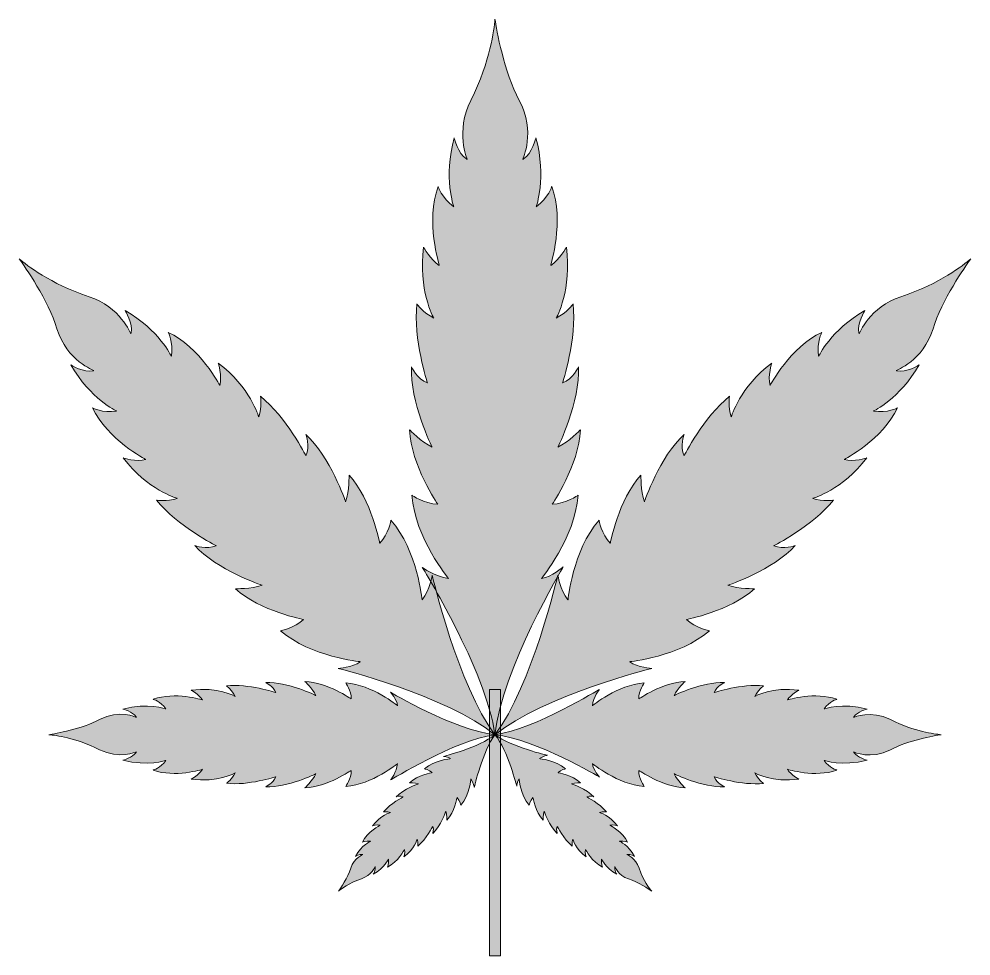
# Model space of a CAD drawing. Extents: x 554 to 1446, y -1398 to -601.
# Drawn here: x 1297.1 to 1446.1, y -1083.7 to -937.1 of the extents above; entities that cross this region are included whole.
import ezdxf

# ---------------------------------------------------------------- set-up
doc = ezdxf.new("R2010")
doc.units = 0
doc.header["$MEASUREMENT"] = 0
doc.layers.add('katman 1', color=7, linetype='Continuous')

# ---------------------------------------------------------------- blocks, each defined once
blk = doc.blocks.new('block 6')
at = {"layer": 'katman 1', "true_color": 0x0dbf00}
h = blk.add_hatch(color=92, dxfattribs=at)
h.dxf.hatch_style = 2
h.paths.add_polyline_path([(1372.44, -1083.67), (1370.76, -1083.67), (1370.76, -1041.99), (1372.44, -1041.99)])
at = {"layer": 'katman 1', "lineweight": 0}
blk.add_lwpolyline([(1372.44, -1083.67), (1370.76, -1083.67), (1370.76, -1041.99), (1372.44, -1041.99), (1372.44, -1083.67)], dxfattribs=at)
blk = doc.blocks.new('block 5')
at = {"layer": 'katman 1', "true_color": 0x0dbf00}
h = blk.add_hatch(color=92, dxfattribs=at)
h.dxf.hatch_style = 2
edge = h.paths.add_edge_path()
edge.add_spline(control_points=[(1371.6, -937.08), (1371.83, -938.77), (1373.03, -945.34), (1375.39, -949.8), (1378, -954.71), (1375.94, -959.03), (1375.94, -959.03), (1375.97, -959.01), (1376.01, -958.99), (1376.05, -958.97), (1377.43, -958.16), (1378, -955.64), (1378, -955.64), (1379.68, -961.95), (1378.05, -966.46), (1378.05, -966.46), (1380, -965), (1380.49, -963.28), (1380.49, -963.28), (1382.49, -968.66), (1380.31, -975.63), (1380.31, -975.63), (1381.74, -974.76), (1382.76, -972.77), (1382.76, -972.77), (1383.69, -979.34), (1381.19, -983.86), (1381.19, -983.86), (1382.76, -983.06), (1383.82, -981.66), (1383.82, -981.66), (1384.44, -987.11), (1382.17, -994.01), (1382.17, -994.01), (1383.81, -993.43), (1384.66, -991.49), (1384.66, -991.49), (1384.97, -996.91), (1381.43, -1004.08), (1381.43, -1004.08), (1383.16, -1003.24), (1384.97, -1001.34), (1384.97, -1001.34), (1384.72, -1006.91), (1380.56, -1012.98), (1380.56, -1012.98), (1382.69, -1012.93), (1384.59, -1011.6), (1384.59, -1011.6), (1384.12, -1018.31), (1378.86, -1024.62), (1378.86, -1024.62), (1380.5, -1024.39), (1382.25, -1022.8), (1382.25, -1022.8), (1382.25, -1022.8), (1372.68, -1038.82), (1371.6, -1049.05), (1370.19, -1038.89), (1360.22, -1022.88), (1360.22, -1022.88), (1360.22, -1022.88), (1362.12, -1024.3), (1364.34, -1024.62), (1364.34, -1024.62), (1359.08, -1018.31), (1358.61, -1011.6), (1358.61, -1011.6), (1360.51, -1012.93), (1362.64, -1012.98), (1362.64, -1012.98), (1358.48, -1006.91), (1358.23, -1001.34), (1358.23, -1001.34), (1360.04, -1003.24), (1361.77, -1004.08), (1361.77, -1004.08), (1358.23, -996.91), (1358.54, -991.49), (1358.54, -991.49), (1359.39, -993.43), (1361.03, -994.01), (1361.03, -994.01), (1358.76, -987.11), (1359.38, -981.66), (1359.38, -981.66), (1360.44, -983.06), (1362.01, -983.86), (1362.01, -983.86), (1359.52, -979.34), (1360.44, -972.77), (1360.44, -972.77), (1361.47, -974.76), (1362.89, -975.63), (1362.89, -975.63), (1360.71, -968.66), (1362.71, -963.28), (1362.71, -963.28), (1363.2, -965), (1365.15, -966.46), (1365.15, -966.46), (1363.53, -961.95), (1365.21, -955.64), (1365.21, -955.64), (1365.77, -958.16), (1367.15, -958.97), (1367.19, -958.99), (1367.23, -959.01), (1367.26, -959.03), (1367.26, -959.03), (1365.37, -954.68), (1367.81, -949.8), (1370.95, -943.52), (1371.4, -938.86), (1371.6, -937.08)], knot_values=[0, 0, 0, 0, 1, 1, 1, 2, 2, 2, 3, 3, 3, 4, 4, 4, 5, 5, 5, 6, 6, 6, 7, 7, 7, 8, 8, 8, 9, 9, 9, 10, 10, 10, 11, 11, 11, 12, 12, 12, 13, 13, 13, 14, 14, 14, 15, 15, 15, 16, 16, 16, 17, 17, 17, 18, 18, 18, 19, 19, 19, 20, 20, 20, 21, 21, 21, 22, 22, 22, 23, 23, 23, 24, 24, 24, 25, 25, 25, 26, 26, 26, 27, 27, 27, 28, 28, 28, 29, 29, 29, 30, 30, 30, 31, 31, 31, 32, 32, 32, 33, 33, 33, 34, 34, 34, 35, 35, 35, 36, 36, 36, 37, 37, 37, 38, 38, 38, 38], degree=3, periodic=1)
h = blk.add_hatch(color=92, dxfattribs=at)
h.dxf.hatch_style = 2
edge = h.paths.add_edge_path()
edge.add_spline(control_points=[(1297.14, -974.59), (1298.11, -975.86), (1301.68, -981.03), (1303.08, -985.57), (1304.62, -990.57), (1308.86, -992.07), (1308.86, -992.07), (1308.82, -992.08), (1308.78, -992.09), (1308.74, -992.1), (1307.29, -992.49), (1305.24, -991.19), (1305.24, -991.19), (1308.31, -996.5), (1312.4, -998.42), (1312.4, -998.42), (1310.13, -998.75), (1308.66, -997.92), (1308.66, -997.92), (1310.9, -1002.83), (1316.98, -1006.01), (1316.98, -1006.01), (1315.46, -1006.39), (1313.45, -1005.75), (1313.45, -1005.75), (1317.21, -1010.73), (1321.87, -1012.08), (1321.87, -1012.08), (1320.3, -1012.59), (1318.66, -1012.37), (1318.66, -1012.37), (1321.87, -1016.4), (1327.98, -1019.48), (1327.98, -1019.48), (1326.5, -1020.18), (1324.64, -1019.46), (1324.64, -1019.46), (1328.04, -1023.27), (1335.16, -1025.68), (1335.16, -1025.68), (1333.45, -1026.28), (1330.99, -1026.21), (1330.99, -1026.21), (1334.86, -1029.75), (1341.66, -1031.02), (1341.66, -1031.02), (1340.21, -1032.41), (1338.06, -1032.78), (1338.06, -1032.78), (1342.84, -1036.93), (1350.53, -1037.63), (1350.53, -1037.63), (1349.29, -1038.57), (1347.07, -1038.68), (1347.07, -1038.68), (1347.07, -1038.68), (1364.08, -1042.97), (1371.6, -1049.05), (1365.78, -1041.35), (1361.77, -1024.08), (1361.77, -1024.08), (1361.77, -1024.08), (1361.45, -1026.29), (1360.19, -1027.97), (1360.19, -1027.97), (1359.49, -1020.28), (1355.33, -1015.5), (1355.33, -1015.5), (1354.96, -1017.66), (1353.57, -1019.1), (1353.57, -1019.1), (1352.3, -1012.31), (1348.77, -1008.43), (1348.77, -1008.43), (1348.83, -1010.9), (1348.23, -1012.61), (1348.23, -1012.61), (1345.82, -1005.49), (1342.01, -1002.09), (1342.01, -1002.09), (1342.73, -1003.94), (1342.03, -1005.42), (1342.03, -1005.42), (1338.95, -999.32), (1334.92, -996.11), (1334.92, -996.11), (1335.14, -997.74), (1334.63, -999.32), (1334.63, -999.32), (1333.29, -994.66), (1328.3, -990.9), (1328.3, -990.9), (1328.94, -992.91), (1328.57, -994.43), (1328.57, -994.43), (1325.38, -988.34), (1320.48, -986.1), (1320.48, -986.1), (1321.3, -987.57), (1320.97, -989.84), (1320.97, -989.84), (1319.05, -985.76), (1313.74, -982.68), (1313.74, -982.68), (1315.04, -984.73), (1314.66, -986.19), (1314.65, -986.23), (1314.64, -986.27), (1314.62, -986.3), (1314.62, -986.3), (1312.99, -982.15), (1308.13, -980.53), (1301.87, -978.44), (1298.46, -975.64), (1297.14, -974.59)], knot_values=[0, 0, 0, 0, 1, 1, 1, 2, 2, 2, 3, 3, 3, 4, 4, 4, 5, 5, 5, 6, 6, 6, 7, 7, 7, 8, 8, 8, 9, 9, 9, 10, 10, 10, 11, 11, 11, 12, 12, 12, 13, 13, 13, 14, 14, 14, 15, 15, 15, 16, 16, 16, 17, 17, 17, 18, 18, 18, 19, 19, 19, 20, 20, 20, 21, 21, 21, 22, 22, 22, 23, 23, 23, 24, 24, 24, 25, 25, 25, 26, 26, 26, 27, 27, 27, 28, 28, 28, 29, 29, 29, 30, 30, 30, 31, 31, 31, 32, 32, 32, 33, 33, 33, 34, 34, 34, 35, 35, 35, 36, 36, 36, 37, 37, 37, 38, 38, 38, 38], degree=3, periodic=1)
h = blk.add_hatch(color=92, dxfattribs=at)
h.dxf.hatch_style = 2
edge = h.paths.add_edge_path()
edge.add_spline(control_points=[(1446.06, -974.59), (1445.09, -975.86), (1441.52, -981.03), (1440.12, -985.57), (1438.58, -990.57), (1434.34, -992.07), (1434.34, -992.07), (1434.38, -992.08), (1434.42, -992.09), (1434.46, -992.1), (1435.92, -992.49), (1437.96, -991.19), (1437.96, -991.19), (1434.89, -996.5), (1430.81, -998.42), (1430.81, -998.42), (1433.07, -998.75), (1434.55, -997.92), (1434.55, -997.92), (1432.3, -1002.83), (1426.22, -1006.01), (1426.22, -1006.01), (1427.74, -1006.39), (1429.75, -1005.75), (1429.75, -1005.75), (1425.99, -1010.73), (1421.33, -1012.08), (1421.33, -1012.08), (1422.9, -1012.59), (1424.54, -1012.37), (1424.54, -1012.37), (1421.33, -1016.4), (1415.22, -1019.48), (1415.22, -1019.48), (1416.71, -1020.18), (1418.56, -1019.46), (1418.56, -1019.46), (1415.16, -1023.27), (1408.04, -1025.68), (1408.04, -1025.68), (1409.75, -1026.28), (1412.22, -1026.21), (1412.22, -1026.21), (1408.34, -1029.75), (1401.54, -1031.02), (1401.54, -1031.02), (1402.99, -1032.41), (1405.14, -1032.78), (1405.14, -1032.78), (1400.36, -1036.93), (1392.68, -1037.63), (1392.68, -1037.63), (1393.91, -1038.57), (1396.13, -1038.68), (1396.13, -1038.68), (1396.13, -1038.68), (1379.12, -1042.97), (1371.6, -1049.05), (1377.42, -1041.35), (1381.44, -1024.08), (1381.44, -1024.08), (1381.44, -1024.08), (1381.75, -1026.29), (1383.02, -1027.97), (1383.02, -1027.97), (1383.71, -1020.28), (1387.87, -1015.5), (1387.87, -1015.5), (1388.24, -1017.66), (1389.63, -1019.1), (1389.63, -1019.1), (1390.9, -1012.31), (1394.44, -1008.43), (1394.44, -1008.43), (1394.37, -1010.9), (1394.97, -1012.61), (1394.97, -1012.61), (1397.38, -1005.49), (1401.19, -1002.09), (1401.19, -1002.09), (1400.47, -1003.94), (1401.17, -1005.42), (1401.17, -1005.42), (1404.25, -999.32), (1408.28, -996.11), (1408.28, -996.11), (1408.06, -997.74), (1408.57, -999.32), (1408.57, -999.32), (1409.92, -994.66), (1414.9, -990.9), (1414.9, -990.9), (1414.26, -992.91), (1414.63, -994.43), (1414.63, -994.43), (1417.82, -988.34), (1422.73, -986.1), (1422.73, -986.1), (1421.9, -987.57), (1422.23, -989.84), (1422.23, -989.84), (1424.15, -985.76), (1429.46, -982.68), (1429.46, -982.68), (1428.16, -984.73), (1428.54, -986.19), (1428.55, -986.23), (1428.57, -986.27), (1428.58, -986.3), (1428.58, -986.3), (1430.21, -982.15), (1435.07, -980.53), (1441.34, -978.44), (1444.74, -975.64), (1446.06, -974.59)], knot_values=[0, 0, 0, 0, 1, 1, 1, 2, 2, 2, 3, 3, 3, 4, 4, 4, 5, 5, 5, 6, 6, 6, 7, 7, 7, 8, 8, 8, 9, 9, 9, 10, 10, 10, 11, 11, 11, 12, 12, 12, 13, 13, 13, 14, 14, 14, 15, 15, 15, 16, 16, 16, 17, 17, 17, 18, 18, 18, 19, 19, 19, 20, 20, 20, 21, 21, 21, 22, 22, 22, 23, 23, 23, 24, 24, 24, 25, 25, 25, 26, 26, 26, 27, 27, 27, 28, 28, 28, 29, 29, 29, 30, 30, 30, 31, 31, 31, 32, 32, 32, 33, 33, 33, 34, 34, 34, 35, 35, 35, 36, 36, 36, 37, 37, 37, 38, 38, 38, 38], degree=3, periodic=1)
h = blk.add_hatch(color=92, dxfattribs=at)
h.dxf.hatch_style = 2
edge = h.paths.add_edge_path()
edge.add_spline(control_points=[(1301.81, -1049.05), (1302.86, -1048.9), (1306.96, -1048.16), (1309.74, -1046.68), (1312.8, -1045.06), (1315.49, -1046.34), (1315.49, -1046.34), (1315.48, -1046.32), (1315.47, -1046.3), (1315.45, -1046.27), (1314.95, -1045.41), (1313.38, -1045.06), (1313.38, -1045.06), (1317.31, -1044.01), (1320.13, -1045.03), (1320.13, -1045.03), (1319.22, -1043.81), (1318.14, -1043.51), (1318.14, -1043.51), (1321.49, -1042.26), (1325.84, -1043.62), (1325.84, -1043.62), (1325.3, -1042.73), (1324.06, -1042.09), (1324.06, -1042.09), (1328.15, -1041.51), (1330.97, -1043.07), (1330.97, -1043.07), (1330.47, -1042.09), (1329.6, -1041.43), (1329.6, -1041.43), (1333, -1041.04), (1337.3, -1042.46), (1337.3, -1042.46), (1336.93, -1041.44), (1335.73, -1040.91), (1335.73, -1040.91), (1339.11, -1040.71), (1343.57, -1042.92), (1343.57, -1042.92), (1343.05, -1041.84), (1341.86, -1040.71), (1341.86, -1040.71), (1345.34, -1040.87), (1349.12, -1043.46), (1349.12, -1043.46), (1349.09, -1042.13), (1348.26, -1040.95), (1348.26, -1040.95), (1352.44, -1041.24), (1356.37, -1044.52), (1356.37, -1044.52), (1356.23, -1043.5), (1355.24, -1042.41), (1355.24, -1042.41), (1355.24, -1042.41), (1365.23, -1048.37), (1371.6, -1049.05), (1365.27, -1049.92), (1355.29, -1056.14), (1355.29, -1056.14), (1355.29, -1056.14), (1356.18, -1054.96), (1356.37, -1053.57), (1356.37, -1053.57), (1352.44, -1056.85), (1348.26, -1057.14), (1348.26, -1057.14), (1349.09, -1055.96), (1349.12, -1054.63), (1349.12, -1054.63), (1345.34, -1057.22), (1341.86, -1057.38), (1341.86, -1057.38), (1343.05, -1056.25), (1343.57, -1055.17), (1343.57, -1055.17), (1339.11, -1057.38), (1335.73, -1057.19), (1335.73, -1057.19), (1336.93, -1056.66), (1337.3, -1055.63), (1337.3, -1055.63), (1333, -1057.05), (1329.6, -1056.66), (1329.6, -1056.66), (1330.47, -1056), (1330.97, -1055.03), (1330.97, -1055.03), (1328.15, -1056.58), (1324.06, -1056), (1324.06, -1056), (1325.3, -1055.36), (1325.84, -1054.47), (1325.84, -1054.47), (1321.49, -1055.84), (1318.14, -1054.59), (1318.14, -1054.59), (1319.22, -1054.28), (1320.13, -1053.07), (1320.13, -1053.07), (1317.31, -1054.08), (1313.38, -1053.03), (1313.38, -1053.03), (1314.95, -1052.68), (1315.45, -1051.82), (1315.47, -1051.8), (1315.48, -1051.77), (1315.49, -1051.75), (1315.49, -1051.75), (1312.78, -1052.93), (1309.74, -1051.41), (1305.83, -1049.46), (1302.92, -1049.17), (1301.81, -1049.05)], knot_values=[0, 0, 0, 0, 1, 1, 1, 2, 2, 2, 3, 3, 3, 4, 4, 4, 5, 5, 5, 6, 6, 6, 7, 7, 7, 8, 8, 8, 9, 9, 9, 10, 10, 10, 11, 11, 11, 12, 12, 12, 13, 13, 13, 14, 14, 14, 15, 15, 15, 16, 16, 16, 17, 17, 17, 18, 18, 18, 19, 19, 19, 20, 20, 20, 21, 21, 21, 22, 22, 22, 23, 23, 23, 24, 24, 24, 25, 25, 25, 26, 26, 26, 27, 27, 27, 28, 28, 28, 29, 29, 29, 30, 30, 30, 31, 31, 31, 32, 32, 32, 33, 33, 33, 34, 34, 34, 35, 35, 35, 36, 36, 36, 37, 37, 37, 38, 38, 38, 38], degree=3, periodic=1)
h = blk.add_hatch(color=92, dxfattribs=at)
h.dxf.hatch_style = 2
edge = h.paths.add_edge_path()
edge.add_spline(control_points=[(1441.39, -1049.05), (1440.34, -1049.19), (1436.24, -1049.94), (1433.46, -1051.41), (1430.4, -1053.03), (1427.71, -1051.75), (1427.71, -1051.75), (1427.72, -1051.77), (1427.73, -1051.8), (1427.75, -1051.82), (1428.25, -1052.68), (1429.82, -1053.03), (1429.82, -1053.03), (1425.89, -1054.08), (1423.08, -1053.07), (1423.08, -1053.07), (1423.99, -1054.28), (1425.06, -1054.59), (1425.06, -1054.59), (1421.71, -1055.84), (1417.36, -1054.47), (1417.36, -1054.47), (1417.9, -1055.36), (1419.14, -1056.01), (1419.14, -1056.01), (1415.05, -1056.58), (1412.23, -1055.03), (1412.23, -1055.03), (1412.73, -1056.01), (1413.6, -1056.67), (1413.6, -1056.67), (1410.21, -1057.05), (1405.9, -1055.63), (1405.9, -1055.63), (1406.27, -1056.66), (1407.48, -1057.19), (1407.48, -1057.19), (1404.1, -1057.38), (1399.63, -1055.17), (1399.63, -1055.17), (1400.15, -1056.25), (1401.34, -1057.38), (1401.34, -1057.38), (1397.86, -1057.22), (1394.08, -1054.63), (1394.08, -1054.63), (1394.11, -1055.96), (1394.94, -1057.14), (1394.94, -1057.14), (1390.76, -1056.85), (1386.83, -1053.57), (1386.83, -1053.57), (1386.97, -1054.59), (1387.96, -1055.68), (1387.96, -1055.68), (1387.96, -1055.68), (1377.97, -1049.72), (1371.6, -1049.05), (1377.93, -1048.17), (1387.91, -1041.96), (1387.91, -1041.96), (1387.91, -1041.96), (1387.02, -1043.13), (1386.83, -1044.52), (1386.83, -1044.52), (1390.76, -1041.24), (1394.94, -1040.95), (1394.94, -1040.95), (1394.11, -1042.13), (1394.08, -1043.46), (1394.08, -1043.46), (1397.86, -1040.87), (1401.34, -1040.71), (1401.34, -1040.71), (1400.15, -1041.84), (1399.63, -1042.92), (1399.63, -1042.92), (1404.1, -1040.71), (1407.48, -1040.91), (1407.48, -1040.91), (1406.27, -1041.44), (1405.9, -1042.46), (1405.9, -1042.46), (1410.21, -1041.04), (1413.6, -1041.43), (1413.6, -1041.43), (1412.73, -1042.09), (1412.23, -1043.07), (1412.23, -1043.07), (1415.05, -1041.51), (1419.14, -1042.09), (1419.14, -1042.09), (1417.9, -1042.73), (1417.36, -1043.62), (1417.36, -1043.62), (1421.71, -1042.26), (1425.06, -1043.51), (1425.06, -1043.51), (1423.99, -1043.81), (1423.08, -1045.03), (1423.08, -1045.03), (1425.89, -1044.01), (1429.82, -1045.06), (1429.82, -1045.06), (1428.25, -1045.41), (1427.75, -1046.27), (1427.73, -1046.3), (1427.72, -1046.32), (1427.71, -1046.34), (1427.71, -1046.34), (1430.42, -1045.16), (1433.46, -1046.68), (1437.37, -1048.64), (1440.28, -1048.92), (1441.39, -1049.05)], knot_values=[0, 0, 0, 0, 1, 1, 1, 2, 2, 2, 3, 3, 3, 4, 4, 4, 5, 5, 5, 6, 6, 6, 7, 7, 7, 8, 8, 8, 9, 9, 9, 10, 10, 10, 11, 11, 11, 12, 12, 12, 13, 13, 13, 14, 14, 14, 15, 15, 15, 16, 16, 16, 17, 17, 17, 18, 18, 18, 19, 19, 19, 20, 20, 20, 21, 21, 21, 22, 22, 22, 23, 23, 23, 24, 24, 24, 25, 25, 25, 26, 26, 26, 27, 27, 27, 28, 28, 28, 29, 29, 29, 30, 30, 30, 31, 31, 31, 32, 32, 32, 33, 33, 33, 34, 34, 34, 35, 35, 35, 36, 36, 36, 37, 37, 37, 38, 38, 38, 38], degree=3, periodic=1)
h = blk.add_hatch(color=92, dxfattribs=at)
h.dxf.hatch_style = 2
edge = h.paths.add_edge_path()
edge.add_spline(control_points=[(1347.1, -1073.55), (1347.42, -1073.13), (1348.59, -1071.43), (1349.05, -1069.94), (1349.56, -1068.29), (1350.95, -1067.8), (1350.95, -1067.8), (1350.94, -1067.79), (1350.93, -1067.79), (1350.91, -1067.79), (1350.43, -1067.66), (1349.76, -1068.09), (1349.76, -1068.09), (1350.77, -1066.34), (1352.12, -1065.71), (1352.12, -1065.71), (1351.37, -1065.6), (1350.88, -1065.87), (1350.88, -1065.87), (1351.62, -1064.26), (1353.63, -1063.21), (1353.63, -1063.21), (1353.13, -1063.09), (1352.46, -1063.3), (1352.46, -1063.3), (1353.7, -1061.66), (1355.23, -1061.21), (1355.23, -1061.21), (1354.72, -1061.04), (1354.18, -1061.12), (1354.18, -1061.12), (1355.23, -1059.79), (1357.24, -1058.78), (1357.24, -1058.78), (1356.76, -1058.55), (1356.15, -1058.78), (1356.15, -1058.78), (1357.26, -1057.53), (1359.61, -1056.74), (1359.61, -1056.74), (1359.05, -1056.54), (1358.23, -1056.56), (1358.23, -1056.56), (1359.51, -1055.4), (1361.75, -1054.98), (1361.75, -1054.98), (1361.27, -1054.52), (1360.56, -1054.4), (1360.56, -1054.4), (1362.13, -1053.03), (1364.66, -1052.8), (1364.66, -1052.8), (1364.26, -1052.5), (1363.53, -1052.46), (1363.53, -1052.46), (1363.53, -1052.46), (1369.13, -1051.05), (1371.6, -1049.05), (1369.69, -1051.58), (1368.36, -1057.26), (1368.36, -1057.26), (1368.36, -1057.26), (1368.26, -1056.54), (1367.84, -1055.98), (1367.84, -1055.98), (1367.61, -1058.51), (1366.25, -1060.09), (1366.25, -1060.09), (1366.12, -1059.38), (1365.67, -1058.9), (1365.67, -1058.9), (1365.25, -1061.14), (1364.09, -1062.41), (1364.09, -1062.41), (1364.11, -1061.6), (1363.91, -1061.04), (1363.91, -1061.04), (1363.12, -1063.38), (1361.86, -1064.5), (1361.86, -1064.5), (1362.1, -1063.89), (1361.87, -1063.4), (1361.87, -1063.4), (1360.86, -1065.41), (1359.53, -1066.47), (1359.53, -1066.47), (1359.6, -1065.93), (1359.43, -1065.41), (1359.43, -1065.41), (1358.99, -1066.95), (1357.35, -1068.18), (1357.35, -1068.18), (1357.56, -1067.52), (1357.44, -1067.02), (1357.44, -1067.02), (1356.39, -1069.02), (1354.77, -1069.76), (1354.77, -1069.76), (1355.05, -1069.28), (1354.94, -1068.53), (1354.94, -1068.53), (1354.31, -1069.87), (1352.56, -1070.89), (1352.56, -1070.89), (1352.99, -1070.21), (1352.86, -1069.73), (1352.86, -1069.72), (1352.85, -1069.71), (1352.85, -1069.7), (1352.85, -1069.7), (1352.31, -1071.06), (1350.71, -1071.6), (1348.65, -1072.28), (1347.53, -1073.21), (1347.1, -1073.55)], knot_values=[0, 0, 0, 0, 1, 1, 1, 2, 2, 2, 3, 3, 3, 4, 4, 4, 5, 5, 5, 6, 6, 6, 7, 7, 7, 8, 8, 8, 9, 9, 9, 10, 10, 10, 11, 11, 11, 12, 12, 12, 13, 13, 13, 14, 14, 14, 15, 15, 15, 16, 16, 16, 17, 17, 17, 18, 18, 18, 19, 19, 19, 20, 20, 20, 21, 21, 21, 22, 22, 22, 23, 23, 23, 24, 24, 24, 25, 25, 25, 26, 26, 26, 27, 27, 27, 28, 28, 28, 29, 29, 29, 30, 30, 30, 31, 31, 31, 32, 32, 32, 33, 33, 33, 34, 34, 34, 35, 35, 35, 36, 36, 36, 37, 37, 37, 38, 38, 38, 38], degree=3, periodic=1)
h = blk.add_hatch(color=92, dxfattribs=at)
h.dxf.hatch_style = 2
edge = h.paths.add_edge_path()
edge.add_spline(control_points=[(1396.11, -1073.55), (1395.69, -1073.23), (1393.98, -1072.06), (1392.49, -1071.6), (1390.85, -1071.09), (1390.35, -1069.7), (1390.35, -1069.7), (1390.35, -1069.71), (1390.34, -1069.72), (1390.34, -1069.73), (1390.22, -1070.21), (1390.64, -1070.89), (1390.64, -1070.89), (1388.89, -1069.88), (1388.26, -1068.53), (1388.26, -1068.53), (1388.15, -1069.28), (1388.43, -1069.76), (1388.43, -1069.76), (1386.81, -1069.02), (1385.76, -1067.02), (1385.76, -1067.02), (1385.64, -1067.52), (1385.85, -1068.18), (1385.85, -1068.18), (1384.21, -1066.95), (1383.77, -1065.41), (1383.77, -1065.41), (1383.6, -1065.93), (1383.67, -1066.47), (1383.67, -1066.47), (1382.34, -1065.41), (1381.33, -1063.4), (1381.33, -1063.4), (1381.1, -1063.89), (1381.34, -1064.5), (1381.34, -1064.5), (1380.08, -1063.38), (1379.29, -1061.04), (1379.29, -1061.04), (1379.1, -1061.6), (1379.12, -1062.41), (1379.12, -1062.41), (1377.95, -1061.14), (1377.53, -1058.9), (1377.53, -1058.9), (1377.08, -1059.38), (1376.95, -1060.09), (1376.95, -1060.09), (1375.59, -1058.51), (1375.36, -1055.98), (1375.36, -1055.98), (1375.05, -1056.39), (1375.01, -1057.12), (1375.01, -1057.12), (1375.01, -1057.12), (1373.6, -1051.52), (1371.6, -1049.05), (1374.13, -1050.96), (1379.82, -1052.28), (1379.82, -1052.28), (1379.82, -1052.28), (1379.09, -1052.39), (1378.54, -1052.8), (1378.54, -1052.8), (1381.07, -1053.03), (1382.64, -1054.4), (1382.64, -1054.4), (1381.93, -1054.52), (1381.46, -1054.98), (1381.46, -1054.98), (1383.69, -1055.4), (1384.97, -1056.56), (1384.97, -1056.56), (1384.16, -1056.54), (1383.59, -1056.74), (1383.59, -1056.74), (1385.94, -1057.53), (1387.06, -1058.78), (1387.06, -1058.78), (1386.45, -1058.55), (1385.96, -1058.78), (1385.96, -1058.78), (1387.97, -1059.79), (1389.02, -1061.12), (1389.02, -1061.12), (1388.48, -1061.04), (1387.97, -1061.21), (1387.97, -1061.21), (1389.5, -1061.66), (1390.74, -1063.3), (1390.74, -1063.3), (1390.08, -1063.09), (1389.58, -1063.21), (1389.58, -1063.21), (1391.58, -1064.26), (1392.32, -1065.87), (1392.32, -1065.87), (1391.83, -1065.6), (1391.09, -1065.71), (1391.09, -1065.71), (1392.43, -1066.34), (1393.44, -1068.09), (1393.44, -1068.09), (1392.77, -1067.66), (1392.29, -1067.79), (1392.28, -1067.79), (1392.26, -1067.79), (1392.25, -1067.8), (1392.25, -1067.8), (1393.62, -1068.33), (1394.15, -1069.94), (1394.84, -1072), (1395.76, -1073.12), (1396.11, -1073.55)], knot_values=[0, 0, 0, 0, 1, 1, 1, 2, 2, 2, 3, 3, 3, 4, 4, 4, 5, 5, 5, 6, 6, 6, 7, 7, 7, 8, 8, 8, 9, 9, 9, 10, 10, 10, 11, 11, 11, 12, 12, 12, 13, 13, 13, 14, 14, 14, 15, 15, 15, 16, 16, 16, 17, 17, 17, 18, 18, 18, 19, 19, 19, 20, 20, 20, 21, 21, 21, 22, 22, 22, 23, 23, 23, 24, 24, 24, 25, 25, 25, 26, 26, 26, 27, 27, 27, 28, 28, 28, 29, 29, 29, 30, 30, 30, 31, 31, 31, 32, 32, 32, 33, 33, 33, 34, 34, 34, 35, 35, 35, 36, 36, 36, 37, 37, 37, 38, 38, 38, 38], degree=3, periodic=1)
at = {"layer": 'katman 1', "lineweight": 0}
for points in [[(1371.6, -937.08), (1371.83, -938.77), (1373.03, -945.34), (1375.39, -949.8), (1378, -954.71), (1375.94, -959.03), (1375.94, -959.03), (1375.97, -959.01), (1376.01, -958.99), (1376.05, -958.97), (1377.43, -958.16), (1378, -955.64), (1378, -955.64), (1379.68, -961.95), (1378.05, -966.46), (1378.05, -966.46), (1380, -965), (1380.49, -963.28), (1380.49, -963.28), (1382.49, -968.66), (1380.31, -975.63), (1380.31, -975.63), (1381.74, -974.76), (1382.76, -972.77), (1382.76, -972.77), (1383.69, -979.34), (1381.19, -983.86), (1381.19, -983.86), (1382.76, -983.06), (1383.82, -981.66), (1383.82, -981.66), (1384.44, -987.11), (1382.17, -994.01), (1382.17, -994.01), (1383.81, -993.43), (1384.66, -991.49), (1384.66, -991.49), (1384.97, -996.91), (1381.43, -1004.08), (1381.43, -1004.08), (1383.16, -1003.24), (1384.97, -1001.34), (1384.97, -1001.34), (1384.72, -1006.91), (1380.56, -1012.98), (1380.56, -1012.98), (1382.69, -1012.93), (1384.59, -1011.6), (1384.59, -1011.6), (1384.12, -1018.31), (1378.86, -1024.62), (1378.86, -1024.62), (1380.5, -1024.39), (1382.25, -1022.8), (1382.25, -1022.8), (1382.25, -1022.8), (1372.68, -1038.82), (1371.6, -1049.05), (1370.19, -1038.89), (1360.22, -1022.88), (1360.22, -1022.88), (1360.22, -1022.88), (1362.12, -1024.3), (1364.34, -1024.62), (1364.34, -1024.62), (1359.08, -1018.31), (1358.61, -1011.6), (1358.61, -1011.6), (1360.51, -1012.93), (1362.64, -1012.98), (1362.64, -1012.98), (1358.48, -1006.91), (1358.23, -1001.34), (1358.23, -1001.34), (1360.04, -1003.24), (1361.77, -1004.08), (1361.77, -1004.08), (1358.23, -996.91), (1358.54, -991.49), (1358.54, -991.49), (1359.39, -993.43), (1361.03, -994.01), (1361.03, -994.01), (1358.76, -987.11), (1359.38, -981.66), (1359.38, -981.66), (1360.44, -983.06), (1362.01, -983.86), (1362.01, -983.86), (1359.52, -979.34), (1360.44, -972.77), (1360.44, -972.77), (1361.47, -974.76), (1362.89, -975.63), (1362.89, -975.63), (1360.71, -968.66), (1362.71, -963.28), (1362.71, -963.28), (1363.2, -965), (1365.15, -966.46), (1365.15, -966.46), (1363.53, -961.95), (1365.21, -955.64), (1365.21, -955.64), (1365.77, -958.16), (1367.15, -958.97), (1367.19, -958.99), (1367.23, -959.01), (1367.26, -959.03), (1367.26, -959.03), (1365.37, -954.68), (1367.81, -949.8), (1370.95, -943.52), (1371.4, -938.86), (1371.6, -937.08)], [(1297.14, -974.59), (1298.11, -975.86), (1301.68, -981.03), (1303.08, -985.57), (1304.62, -990.57), (1308.86, -992.07), (1308.86, -992.07), (1308.82, -992.08), (1308.78, -992.09), (1308.74, -992.1), (1307.29, -992.49), (1305.24, -991.19), (1305.24, -991.19), (1308.31, -996.5), (1312.4, -998.42), (1312.4, -998.42), (1310.13, -998.75), (1308.66, -997.92), (1308.66, -997.92), (1310.9, -1002.83), (1316.98, -1006.01), (1316.98, -1006.01), (1315.46, -1006.39), (1313.45, -1005.75), (1313.45, -1005.75), (1317.21, -1010.73), (1321.87, -1012.08), (1321.87, -1012.08), (1320.3, -1012.59), (1318.66, -1012.37), (1318.66, -1012.37), (1321.87, -1016.4), (1327.98, -1019.48), (1327.98, -1019.48), (1326.5, -1020.18), (1324.64, -1019.46), (1324.64, -1019.46), (1328.04, -1023.27), (1335.16, -1025.68), (1335.16, -1025.68), (1333.45, -1026.28), (1330.99, -1026.21), (1330.99, -1026.21), (1334.86, -1029.75), (1341.66, -1031.02), (1341.66, -1031.02), (1340.21, -1032.41), (1338.06, -1032.78), (1338.06, -1032.78), (1342.84, -1036.93), (1350.53, -1037.63), (1350.53, -1037.63), (1349.29, -1038.57), (1347.07, -1038.68), (1347.07, -1038.68), (1347.07, -1038.68), (1364.08, -1042.97), (1371.6, -1049.05), (1365.78, -1041.35), (1361.77, -1024.08), (1361.77, -1024.08), (1361.77, -1024.08), (1361.45, -1026.29), (1360.19, -1027.97), (1360.19, -1027.97), (1359.49, -1020.28), (1355.33, -1015.5), (1355.33, -1015.5), (1354.96, -1017.66), (1353.57, -1019.1), (1353.57, -1019.1), (1352.3, -1012.31), (1348.77, -1008.43), (1348.77, -1008.43), (1348.83, -1010.9), (1348.23, -1012.61), (1348.23, -1012.61), (1345.82, -1005.49), (1342.01, -1002.09), (1342.01, -1002.09), (1342.73, -1003.94), (1342.03, -1005.42), (1342.03, -1005.42), (1338.95, -999.32), (1334.92, -996.11), (1334.92, -996.11), (1335.14, -997.74), (1334.63, -999.32), (1334.63, -999.32), (1333.29, -994.66), (1328.3, -990.9), (1328.3, -990.9), (1328.94, -992.91), (1328.57, -994.43), (1328.57, -994.43), (1325.38, -988.34), (1320.48, -986.1), (1320.48, -986.1), (1321.3, -987.57), (1320.97, -989.84), (1320.97, -989.84), (1319.05, -985.76), (1313.74, -982.68), (1313.74, -982.68), (1315.04, -984.73), (1314.66, -986.19), (1314.65, -986.23), (1314.64, -986.27), (1314.62, -986.3), (1314.62, -986.3), (1312.99, -982.15), (1308.13, -980.53), (1301.87, -978.44), (1298.46, -975.64), (1297.14, -974.59)], [(1446.06, -974.59), (1445.09, -975.86), (1441.52, -981.03), (1440.12, -985.57), (1438.58, -990.57), (1434.34, -992.07), (1434.34, -992.07), (1434.38, -992.08), (1434.42, -992.09), (1434.46, -992.1), (1435.92, -992.49), (1437.96, -991.19), (1437.96, -991.19), (1434.89, -996.5), (1430.81, -998.42), (1430.81, -998.42), (1433.07, -998.75), (1434.55, -997.92), (1434.55, -997.92), (1432.3, -1002.83), (1426.22, -1006.01), (1426.22, -1006.01), (1427.74, -1006.39), (1429.75, -1005.75), (1429.75, -1005.75), (1425.99, -1010.73), (1421.33, -1012.08), (1421.33, -1012.08), (1422.9, -1012.59), (1424.54, -1012.37), (1424.54, -1012.37), (1421.33, -1016.4), (1415.22, -1019.48), (1415.22, -1019.48), (1416.71, -1020.18), (1418.56, -1019.46), (1418.56, -1019.46), (1415.16, -1023.27), (1408.04, -1025.68), (1408.04, -1025.68), (1409.75, -1026.28), (1412.22, -1026.21), (1412.22, -1026.21), (1408.34, -1029.75), (1401.54, -1031.02), (1401.54, -1031.02), (1402.99, -1032.41), (1405.14, -1032.78), (1405.14, -1032.78), (1400.36, -1036.93), (1392.68, -1037.63), (1392.68, -1037.63), (1393.91, -1038.57), (1396.13, -1038.68), (1396.13, -1038.68), (1396.13, -1038.68), (1379.12, -1042.97), (1371.6, -1049.05), (1377.42, -1041.35), (1381.44, -1024.08), (1381.44, -1024.08), (1381.44, -1024.08), (1381.75, -1026.29), (1383.02, -1027.97), (1383.02, -1027.97), (1383.71, -1020.28), (1387.87, -1015.5), (1387.87, -1015.5), (1388.24, -1017.66), (1389.63, -1019.1), (1389.63, -1019.1), (1390.9, -1012.31), (1394.44, -1008.43), (1394.44, -1008.43), (1394.37, -1010.9), (1394.97, -1012.61), (1394.97, -1012.61), (1397.38, -1005.49), (1401.19, -1002.09), (1401.19, -1002.09), (1400.47, -1003.94), (1401.17, -1005.42), (1401.17, -1005.42), (1404.25, -999.32), (1408.28, -996.11), (1408.28, -996.11), (1408.06, -997.74), (1408.57, -999.32), (1408.57, -999.32), (1409.92, -994.66), (1414.9, -990.9), (1414.9, -990.9), (1414.26, -992.91), (1414.63, -994.43), (1414.63, -994.43), (1417.82, -988.34), (1422.73, -986.1), (1422.73, -986.1), (1421.9, -987.57), (1422.23, -989.84), (1422.23, -989.84), (1424.15, -985.76), (1429.46, -982.68), (1429.46, -982.68), (1428.16, -984.73), (1428.54, -986.19), (1428.55, -986.23), (1428.57, -986.27), (1428.58, -986.3), (1428.58, -986.3), (1430.21, -982.15), (1435.07, -980.53), (1441.34, -978.44), (1444.74, -975.64), (1446.06, -974.59)], [(1301.81, -1049.05), (1302.86, -1048.9), (1306.96, -1048.16), (1309.74, -1046.68), (1312.8, -1045.06), (1315.49, -1046.34), (1315.49, -1046.34), (1315.48, -1046.32), (1315.47, -1046.3), (1315.45, -1046.27), (1314.95, -1045.41), (1313.38, -1045.06), (1313.38, -1045.06), (1317.31, -1044.01), (1320.13, -1045.03), (1320.13, -1045.03), (1319.22, -1043.81), (1318.14, -1043.51), (1318.14, -1043.51), (1321.49, -1042.26), (1325.84, -1043.62), (1325.84, -1043.62), (1325.3, -1042.73), (1324.06, -1042.09), (1324.06, -1042.09), (1328.15, -1041.51), (1330.97, -1043.07), (1330.97, -1043.07), (1330.47, -1042.09), (1329.6, -1041.43), (1329.6, -1041.43), (1333, -1041.04), (1337.3, -1042.46), (1337.3, -1042.46), (1336.93, -1041.44), (1335.73, -1040.91), (1335.73, -1040.91), (1339.11, -1040.71), (1343.57, -1042.92), (1343.57, -1042.92), (1343.05, -1041.84), (1341.86, -1040.71), (1341.86, -1040.71), (1345.34, -1040.87), (1349.12, -1043.46), (1349.12, -1043.46), (1349.09, -1042.13), (1348.26, -1040.95), (1348.26, -1040.95), (1352.44, -1041.24), (1356.37, -1044.52), (1356.37, -1044.52), (1356.23, -1043.5), (1355.24, -1042.41), (1355.24, -1042.41), (1355.24, -1042.41), (1365.23, -1048.37), (1371.6, -1049.05), (1365.27, -1049.92), (1355.29, -1056.14), (1355.29, -1056.14), (1355.29, -1056.14), (1356.18, -1054.96), (1356.37, -1053.57), (1356.37, -1053.57), (1352.44, -1056.85), (1348.26, -1057.14), (1348.26, -1057.14), (1349.09, -1055.96), (1349.12, -1054.63), (1349.12, -1054.63), (1345.34, -1057.22), (1341.86, -1057.38), (1341.86, -1057.38), (1343.05, -1056.25), (1343.57, -1055.17), (1343.57, -1055.17), (1339.11, -1057.38), (1335.73, -1057.19), (1335.73, -1057.19), (1336.93, -1056.66), (1337.3, -1055.63), (1337.3, -1055.63), (1333, -1057.05), (1329.6, -1056.66), (1329.6, -1056.66), (1330.47, -1056), (1330.97, -1055.03), (1330.97, -1055.03), (1328.15, -1056.58), (1324.06, -1056), (1324.06, -1056), (1325.3, -1055.36), (1325.84, -1054.47), (1325.84, -1054.47), (1321.49, -1055.84), (1318.14, -1054.59), (1318.14, -1054.59), (1319.22, -1054.28), (1320.13, -1053.07), (1320.13, -1053.07), (1317.31, -1054.08), (1313.38, -1053.03), (1313.38, -1053.03), (1314.95, -1052.68), (1315.45, -1051.82), (1315.47, -1051.8), (1315.48, -1051.77), (1315.49, -1051.75), (1315.49, -1051.75), (1312.78, -1052.93), (1309.74, -1051.41), (1305.83, -1049.46), (1302.92, -1049.17), (1301.81, -1049.05)], [(1441.39, -1049.05), (1440.34, -1049.19), (1436.24, -1049.94), (1433.46, -1051.41), (1430.4, -1053.03), (1427.71, -1051.75), (1427.71, -1051.75), (1427.72, -1051.77), (1427.73, -1051.8), (1427.75, -1051.82), (1428.25, -1052.68), (1429.82, -1053.03), (1429.82, -1053.03), (1425.89, -1054.08), (1423.08, -1053.07), (1423.08, -1053.07), (1423.99, -1054.28), (1425.06, -1054.59), (1425.06, -1054.59), (1421.71, -1055.84), (1417.36, -1054.47), (1417.36, -1054.47), (1417.9, -1055.36), (1419.14, -1056.01), (1419.14, -1056.01), (1415.05, -1056.58), (1412.23, -1055.03), (1412.23, -1055.03), (1412.73, -1056.01), (1413.6, -1056.67), (1413.6, -1056.67), (1410.21, -1057.05), (1405.9, -1055.63), (1405.9, -1055.63), (1406.27, -1056.66), (1407.48, -1057.19), (1407.48, -1057.19), (1404.1, -1057.38), (1399.63, -1055.17), (1399.63, -1055.17), (1400.15, -1056.25), (1401.34, -1057.38), (1401.34, -1057.38), (1397.86, -1057.22), (1394.08, -1054.63), (1394.08, -1054.63), (1394.11, -1055.96), (1394.94, -1057.14), (1394.94, -1057.14), (1390.76, -1056.85), (1386.83, -1053.57), (1386.83, -1053.57), (1386.97, -1054.59), (1387.96, -1055.68), (1387.96, -1055.68), (1387.96, -1055.68), (1377.97, -1049.72), (1371.6, -1049.05), (1377.93, -1048.17), (1387.91, -1041.96), (1387.91, -1041.96), (1387.91, -1041.96), (1387.02, -1043.13), (1386.83, -1044.52), (1386.83, -1044.52), (1390.76, -1041.24), (1394.94, -1040.95), (1394.94, -1040.95), (1394.11, -1042.13), (1394.08, -1043.46), (1394.08, -1043.46), (1397.86, -1040.87), (1401.34, -1040.71), (1401.34, -1040.71), (1400.15, -1041.84), (1399.63, -1042.92), (1399.63, -1042.92), (1404.1, -1040.71), (1407.48, -1040.91), (1407.48, -1040.91), (1406.27, -1041.44), (1405.9, -1042.46), (1405.9, -1042.46), (1410.21, -1041.04), (1413.6, -1041.43), (1413.6, -1041.43), (1412.73, -1042.09), (1412.23, -1043.07), (1412.23, -1043.07), (1415.05, -1041.51), (1419.14, -1042.09), (1419.14, -1042.09), (1417.9, -1042.73), (1417.36, -1043.62), (1417.36, -1043.62), (1421.71, -1042.26), (1425.06, -1043.51), (1425.06, -1043.51), (1423.99, -1043.81), (1423.08, -1045.03), (1423.08, -1045.03), (1425.89, -1044.01), (1429.82, -1045.06), (1429.82, -1045.06), (1428.25, -1045.41), (1427.75, -1046.27), (1427.73, -1046.3), (1427.72, -1046.32), (1427.71, -1046.34), (1427.71, -1046.34), (1430.42, -1045.16), (1433.46, -1046.68), (1437.37, -1048.64), (1440.28, -1048.92), (1441.39, -1049.05)], [(1347.1, -1073.55), (1347.42, -1073.13), (1348.59, -1071.43), (1349.05, -1069.94), (1349.56, -1068.29), (1350.95, -1067.8), (1350.95, -1067.8), (1350.94, -1067.79), (1350.93, -1067.79), (1350.91, -1067.79), (1350.43, -1067.66), (1349.76, -1068.09), (1349.76, -1068.09), (1350.77, -1066.34), (1352.12, -1065.71), (1352.12, -1065.71), (1351.37, -1065.6), (1350.88, -1065.87), (1350.88, -1065.87), (1351.62, -1064.26), (1353.63, -1063.21), (1353.63, -1063.21), (1353.13, -1063.09), (1352.46, -1063.3), (1352.46, -1063.3), (1353.7, -1061.66), (1355.23, -1061.21), (1355.23, -1061.21), (1354.72, -1061.04), (1354.18, -1061.12), (1354.18, -1061.12), (1355.23, -1059.79), (1357.24, -1058.78), (1357.24, -1058.78), (1356.76, -1058.55), (1356.15, -1058.78), (1356.15, -1058.78), (1357.26, -1057.53), (1359.61, -1056.74), (1359.61, -1056.74), (1359.05, -1056.54), (1358.23, -1056.56), (1358.23, -1056.56), (1359.51, -1055.4), (1361.75, -1054.98), (1361.75, -1054.98), (1361.27, -1054.52), (1360.56, -1054.4), (1360.56, -1054.4), (1362.13, -1053.03), (1364.66, -1052.8), (1364.66, -1052.8), (1364.26, -1052.5), (1363.53, -1052.46), (1363.53, -1052.46), (1363.53, -1052.46), (1369.13, -1051.05), (1371.6, -1049.05), (1369.69, -1051.58), (1368.36, -1057.26), (1368.36, -1057.26), (1368.36, -1057.26), (1368.26, -1056.54), (1367.84, -1055.98), (1367.84, -1055.98), (1367.61, -1058.51), (1366.25, -1060.09), (1366.25, -1060.09), (1366.12, -1059.38), (1365.67, -1058.9), (1365.67, -1058.9), (1365.25, -1061.14), (1364.09, -1062.41), (1364.09, -1062.41), (1364.11, -1061.6), (1363.91, -1061.04), (1363.91, -1061.04), (1363.12, -1063.38), (1361.86, -1064.5), (1361.86, -1064.5), (1362.1, -1063.89), (1361.87, -1063.4), (1361.87, -1063.4), (1360.86, -1065.41), (1359.53, -1066.47), (1359.53, -1066.47), (1359.6, -1065.93), (1359.43, -1065.41), (1359.43, -1065.41), (1358.99, -1066.95), (1357.35, -1068.18), (1357.35, -1068.18), (1357.56, -1067.52), (1357.44, -1067.02), (1357.44, -1067.02), (1356.39, -1069.02), (1354.77, -1069.76), (1354.77, -1069.76), (1355.05, -1069.28), (1354.94, -1068.53), (1354.94, -1068.53), (1354.31, -1069.87), (1352.56, -1070.89), (1352.56, -1070.89), (1352.99, -1070.21), (1352.86, -1069.73), (1352.86, -1069.72), (1352.85, -1069.71), (1352.85, -1069.7), (1352.85, -1069.7), (1352.31, -1071.06), (1350.71, -1071.6), (1348.65, -1072.28), (1347.53, -1073.21), (1347.1, -1073.55)], [(1396.11, -1073.55), (1395.69, -1073.23), (1393.98, -1072.06), (1392.49, -1071.6), (1390.85, -1071.09), (1390.35, -1069.7), (1390.35, -1069.7), (1390.35, -1069.71), (1390.34, -1069.72), (1390.34, -1069.73), (1390.22, -1070.21), (1390.64, -1070.89), (1390.64, -1070.89), (1388.89, -1069.88), (1388.26, -1068.53), (1388.26, -1068.53), (1388.15, -1069.28), (1388.43, -1069.76), (1388.43, -1069.76), (1386.81, -1069.02), (1385.76, -1067.02), (1385.76, -1067.02), (1385.64, -1067.52), (1385.85, -1068.18), (1385.85, -1068.18), (1384.21, -1066.95), (1383.77, -1065.41), (1383.77, -1065.41), (1383.6, -1065.93), (1383.67, -1066.47), (1383.67, -1066.47), (1382.34, -1065.41), (1381.33, -1063.4), (1381.33, -1063.4), (1381.1, -1063.89), (1381.34, -1064.5), (1381.34, -1064.5), (1380.08, -1063.38), (1379.29, -1061.04), (1379.29, -1061.04), (1379.1, -1061.6), (1379.12, -1062.41), (1379.12, -1062.41), (1377.95, -1061.14), (1377.53, -1058.9), (1377.53, -1058.9), (1377.08, -1059.38), (1376.95, -1060.09), (1376.95, -1060.09), (1375.59, -1058.51), (1375.36, -1055.98), (1375.36, -1055.98), (1375.05, -1056.39), (1375.01, -1057.12), (1375.01, -1057.12), (1375.01, -1057.12), (1373.6, -1051.52), (1371.6, -1049.05), (1374.13, -1050.96), (1379.82, -1052.28), (1379.82, -1052.28), (1379.82, -1052.28), (1379.09, -1052.39), (1378.54, -1052.8), (1378.54, -1052.8), (1381.07, -1053.03), (1382.64, -1054.4), (1382.64, -1054.4), (1381.93, -1054.52), (1381.46, -1054.98), (1381.46, -1054.98), (1383.69, -1055.4), (1384.97, -1056.56), (1384.97, -1056.56), (1384.16, -1056.54), (1383.59, -1056.74), (1383.59, -1056.74), (1385.94, -1057.53), (1387.06, -1058.78), (1387.06, -1058.78), (1386.45, -1058.55), (1385.96, -1058.78), (1385.96, -1058.78), (1387.97, -1059.79), (1389.02, -1061.12), (1389.02, -1061.12), (1388.48, -1061.04), (1387.97, -1061.21), (1387.97, -1061.21), (1389.5, -1061.66), (1390.74, -1063.3), (1390.74, -1063.3), (1390.08, -1063.09), (1389.58, -1063.21), (1389.58, -1063.21), (1391.58, -1064.26), (1392.32, -1065.87), (1392.32, -1065.87), (1391.83, -1065.6), (1391.09, -1065.71), (1391.09, -1065.71), (1392.43, -1066.34), (1393.44, -1068.09), (1393.44, -1068.09), (1392.77, -1067.66), (1392.29, -1067.79), (1392.28, -1067.79), (1392.26, -1067.79), (1392.25, -1067.8), (1392.25, -1067.8), (1393.62, -1068.33), (1394.15, -1069.94), (1394.84, -1072), (1395.76, -1073.12), (1396.11, -1073.55)]]:
    blk.add_open_spline(points, degree=3, knots=[0, 0, 0, 0, 1, 1, 1, 2, 2, 2, 3, 3, 3, 4, 4, 4, 5, 5, 5, 6, 6, 6, 7, 7, 7, 8, 8, 8, 9, 9, 9, 10, 10, 10, 11, 11, 11, 12, 12, 12, 13, 13, 13, 14, 14, 14, 15, 15, 15, 16, 16, 16, 17, 17, 17, 18, 18, 18, 19, 19, 19, 20, 20, 20, 21, 21, 21, 22, 22, 22, 23, 23, 23, 24, 24, 24, 25, 25, 25, 26, 26, 26, 27, 27, 27, 28, 28, 28, 29, 29, 29, 30, 30, 30, 31, 31, 31, 32, 32, 32, 33, 33, 33, 34, 34, 34, 35, 35, 35, 36, 36, 36, 37, 37, 37, 38, 38, 38, 38], dxfattribs=at)
at = {"layer": 'katman 1'}
blk.add_blockref('block 6', (0, 0), dxfattribs=at)

msp = doc.modelspace()

# ---------------------------------------------------------------- block references
at = {"layer": 'katman 1'}
msp.add_blockref('block 5', (0, 0), dxfattribs=at)

doc.saveas('drawing.dxf')
